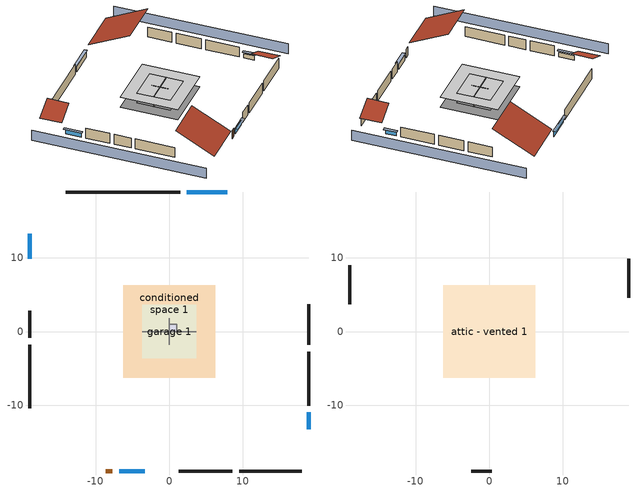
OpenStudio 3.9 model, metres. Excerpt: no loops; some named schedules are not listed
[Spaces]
garage 1
 floor foundation (Slab1 construction): -3.66,-3.66 -3.66,3.66 3.66,3.66 3.66,-3.66 z0
 wall outside (Wall1 construction): 18.94,-10.06 18.94,-2.75 z0:2.44
 wall outside (Wall2 construction): 1.26,-18.94 8.58,-18.94 z0:2.44
 wall outside (Wall12 construction): -18.94,2.79 -18.94,-0.87 z0:2.44
 wall to conditioned space 1 (Wall5 construction Reversed): 3.66,0 -3.66,0 z0:2.44
 wall to conditioned space 1 (Wall6 construction Reversed): 0,1.83 0,-1.83 z0:2.44
conditioned space 1
 floor foundation (Slab2 construction): -6.28,-6.28 -6.28,6.28 6.28,6.28 6.28,-6.28 z0
 wall outside (Wall3 construction): 1.47,18.94 -14.02,18.94 z0:2.44
 wall outside (Wall4 construction): 18.94,-1.82 18.94,3.67 z0:2.44
 wall outside (Wall7 construction): 9.5,-18.94 18.02,-18.94 z0:2.44
 wall outside (Wall8 construction): -18.94,-1.8 -18.94,-10.4 z0:2.44
 wall outside (AdiabaticWallConstruction): 7.86,18.94 2.4,18.94 z0:1.22; 18.94,-13.28 18.94,-10.99 z0:1.04; -6.78,-18.94 -3.34,-18.94 z0:1.16; -18.94,13.28 -18.94,9.9 z0:1.1
 wall outside (AdiabaticWallConstruction 1): -8.63,-18.94 -7.71,-18.94 z0:2.03
 window (WindowConstruction): 7.86,18.94 2.4,18.94 z0:1.22
 window (WindowConstruction 1): 18.94,-13.28 18.94,-10.99 z0:1.04
 window (WindowConstruction 2): -6.78,-18.94 -3.34,-18.94 z0:1.16
 window (WindowConstruction 3): -18.94,13.28 -18.94,9.9 z0:1.1
 door (Door): -8.63,-18.94 -7.71,-18.94 z0:2.03
furnace airloop ret air space
 floor adiabatic (AdiabaticConst): 0,0 0,1 1,1 1,0 z0
 wall adiabatic (AdiabaticConst): 0,1 0,0 1,0 1,1 0,1 z0:1
 ceiling adiabatic (AdiabaticConst): 1,0 1,1 0,1 0,0 z1
attic - vented 1
 floor to garage 1 (Floor1 construction): -3.66,-3.66 -3.66,3.66 3.66,3.66 3.66,-3.66 z2.44
 floor to conditioned space 1 (Floor2 construction Reversed): -6.28,-6.28 -6.28,6.28 6.28,6.28 6.28,-6.28 z2.44
 wall outside (Wall9 construction): 18.94,4.6 18.94,9.86 z0:2.44
 wall outside (Wall10 construction): -18.94,8.97 -18.94,3.72 z0:2.44
 wall outside (Wall11 construction): -2.41,-18.94 0.33,-18.94 z0:2.44
 roof outside (Roof1 construction): 8.79,18.94,2.44 8.79,9.86,6.98 18.94,9.86,6.98 18.94,18.94,2.44
 roof outside (Roof2 construction): 18.94,-14.21,2.44 14.71,-14.21,4.56 14.71,-18.94,4.56 18.94,-18.94,2.44
 roof outside (Roof3 construction): -18.94,14.21,2.44 -14.71,14.21,4.56 -14.71,18.94,4.56 -18.94,18.94,2.44
 roof outside (Roof4 construction): -9.55,-18.94,2.44 -9.55,-10.55,6.64 -18.94,-10.55,6.64 -18.94,-18.94,2.44
shading: -23.52,18.94 -23.52,-18.94 / 23.52,-18.94 23.52,18.94 z0:2.44; 2.09,18.94 8.16,18.94 8.16,19.55 2.09,19.55 z1.52; 18.94,-10.69 18.94,-13.58 19.55,-13.58 19.55,-10.69 z1.34; -3.04,-18.94 -7.09,-18.94 -7.09,-19.55 -3.04,-19.55 z1.46; -18.94,9.6 -18.94,13.58 -19.55,13.58 -19.55,9.6 z1.4
[Site]
Portland Intl Arpt_OR: Latitude {deg}=45.59; Longitude {deg}=-122.6; Time Zone {hr}=-8; Elevation {m}=33; Terrain=Suburbs; Keep Site Location Information=Yes
[Site:GroundTemperature:Shallow]
10.2558, 8.96328, 8.85977, 9.47314, 11.9355, 14.3863, 16.5111, 17.8571, 17.9714, 16.8767, 14.8061, 12.4304
[Site:WaterMainsTemperature]
Calculation Method=Schedule; Temperature Schedule=mains temperature schedule
[Building]
Building 1
[Material] Roughness=Rough
Name | Thickness {m} | Conductivity {W/m-K} | Density {kg/m3} | Specific Heat {J/kg-K} | Thermal Absorptance | Solar Absorptance | Visible Absorptance
asphalt or fiberglass shingles | 0.00635 | 0.162714 | 1121.4 | 1465.45 | 0.9 | 0.85 | 0.85
roof rigid ins | 0.00281632 | 0.029427 | 32.04 | 1214.23 | 0.9 | 0.7 | 0.7
osb sheathing 0.5 in. | 0.0127 | 0.115458 | 512.64 | 1214.23 | 0.9 | 0.6 | 0.6
wood siding | 0.0254 | 0.102417 | 544.68 | 1172.36 | 0.9 | 0.85 | 0.85
osb sheathing 0.5 in. 1 | 0.0127 | 0.115458 | 512.64 | 1214.23 | 0.9 | 0.7 | 0.7
wall stud and cavity | 0.1397 | 0.727959 | 139.0536 | 1170.24 | 0.9 | 0.6 | 0.6
wall stud and cavity 1 | 0.1397 | 0.550994 | 139.0536 | 1170.24 | 0.9 | 0.7 | 0.7
gypsum board | 0.0127 | 0.160291 | 801 | 837.4 | 0.9 | 0.6 | 0.6
osb sheathing 0.5 in. 2; osb sheathing 0.5 in. 3 | 0.0127 | 0.115458 | 512.64 | 1214.23
wall stud and cavity 2 | 0.1397 | 0.335416 | 139.0536 | 1170.24 | 0.9 | 0.7 | 0.7
ceiling stud and cavity | 0.1397 | 1.39189 | 65.682 | 1177.47 | 0.9 | 0.7 | 0.7
ceiling loosefill ins | 0.0846667 | 0.0480833 | 16.02 | 1046.75 | 0.9 | 0.7 | 0.7
ceiling stud and cavity 1 | 0.1397 | 0.0920385 | 65.682 | 1177.47 | 0.9 | 0.7 | 0.7
concrete 4.0 in. | 0.1016 | 1.803125 | 2242.8 | 837.4 | 0.9 | 0.7 | 0.7
floor covering | 0.0127 | 0.0450781 | 54.468 | 1339.84 | 0.9 | 0.9 | 0.9
wood siding 1; wood siding 2 | 0.0254 | 0.102417 | 544.68 | 1172.36
wall rigid ins | 0.512978 | 0.029427 | 32.04 | 1214.23 | 0.9 | 0.7 | 0.7
wall stud and cavity 3 | 0.0889 | 0.380278 | 52.3479 | 1209.89 | 0.9 | 0.7 | 0.7
door material | 0.04445 | 0.0612267 | 512.64 | 1214.23 | 0.9 | 0.7 | 0.7
wall stud and cavity 4 | 0.0889 | 0.391764 | 83.0341 | 1211.67 | 0.9 | 0.7 | 0.7
furniture material conditioned space 1; furniture material garage 1 | 0.1524 | 0.115458 | 640.8 | 1214.23 | 0.9 | 0.6 | 0.6
[Construction]
Roof1 construction; Roof2 construction; Roof3 construction; Roof4 construction: asphalt or fiberglass shingles, roof rigid ins, osb sheathing 0.5 in.
Wall1 construction; Wall2 construction: wood siding, osb sheathing 0.5 in. 1, wall stud and cavity
Wall3 construction; Wall4 construction: wood siding, osb sheathing 0.5 in. 1, wall stud and cavity 1, gypsum board
Wall5 construction Reversed: gypsum board, wall stud and cavity 2, osb sheathing 0.5 in. 2
Wall6 construction Reversed: gypsum board, wall stud and cavity 2, osb sheathing 0.5 in. 3
Wall7 construction; Wall8 construction: wood siding, osb sheathing 0.5 in. 3, wall stud and cavity 1, gypsum board
Wall9 construction; Wall10 construction; Wall11 construction; Wall12 construction: wood siding, osb sheathing 0.5 in. 3, wall stud and cavity
Floor1 construction: ceiling stud and cavity
Floor2 construction Reversed: gypsum board, ceiling stud and cavity 1, ceiling loosefill ins
Slab1 construction: concrete 4.0 in.
Slab2 construction: concrete 4.0 in., floor covering
WindowConstruction; WindowConstruction 1; WindowConstruction 2; WindowConstruction 3: WindowMaterial
AdiabaticWallConstruction: wood siding 1, wall rigid ins, wall stud and cavity 3, gypsum board
Door: door material
AdiabaticWallConstruction 1: wood siding 2, wall rigid ins, wall stud and cavity 3, gypsum board
PartitionWallConstruction: gypsum board, wall stud and cavity 4, gypsum board
furniture construction conditioned space 1: furniture material conditioned space 1
furniture construction garage 1: furniture material garage 1
AdiabaticConst: Adiabatic
[WindowMaterial:SimpleGlazingSystem]
WindowMaterial: U-Factor {W/m2-K}=4.76952; Solar Heat Gain Coefficient=0.63
[Material:NoMass]
Adiabatic: Roughness=Rough; Thermal Resistance {m2-K/W}=176.1
[ThermalZone] Multiplier=1; Use Ideal Air Loads=No
Name | Volume {m3} | Thermostat
conditioned space | 384.656 | conditioned space temperature setpoint
attic - vented | 228.873
garage | 130.484
furnace airloop ret air zone | 1
[Sizing:Zone] Zone Cooling Design Supply Air Temperature Input Method=SupplyAirTemperature; Zone Cooling Design Supply Air Temperature {C}=14; Zone Cooling Design Supply Air Temperature Difference {deltaC}=11.11; Zone Heating Design Supply Air Temperature Input Method=SupplyAirTemperature; Zone Heating Design Supply Air Temperature {C}=40; Zone Heating Design Supply Air Temperature Difference {deltaC}=11.11; Zone Cooling Design Supply Air Humidity Ratio {kg-H2O/kg-air}=0.0085; Zone Heating Design Supply Air Humidity Ratio {kg-H2O/kg-air}=0.008; Cooling Design Air Flow Method=DesignDay; Heating Design Air Flow Method=DesignDay; Account for Dedicated Outdoor Air System=No; Dedicated Outdoor Air System Control Strategy=NeutralSupplyAir; Dedicated Outdoor Air Low Setpoint Temperature for Design {C}=autosize; Dedicated Outdoor Air High Setpoint Temperature for Design {C}=autosize; Zone Load Sizing Method=Sensible Load Only No Latent Load; Zone Latent Cooling Design Supply Air Humidity Ratio Input Method=HumidityRatioDifference; Zone Cooling Design Supply Air Humidity Ratio Difference {kgWater/kgDryAir}=0.005; Zone Latent Heating Design Supply Air Humidity Ratio Input Method=HumidityRatioDifference; Zone Humidification Design Supply Air Humidity Ratio Difference {kgWater/kgDryAir}=0.005; Sizing Option=Coincident
attic - vented; garage; furnace airloop ret air zone
[Space]
Name | Thermal Zone | Volume {m3}
conditioned space 1 | conditioned space | 384.656
attic - vented 1 | attic - vented | 228.873
garage 1 | garage | 130.484
furnace airloop ret air space | furnace airloop ret air zone
[ThermostatSetpoint:DualSetpoint]
conditioned space temperature setpoint: Heating Setpoint Temperature Schedule=heating setpoint; Cooling Setpoint Temperature Schedule=cooling setpoint; Temperature Difference Between Cutout And Setpoint {deltaC}=0
[Foundation:Kiva] Wall Height Above Grade {m}=0.1016; Wall Depth Below Slab {m}=0.2032
Name | Initial Indoor Air Temperature {C}
Foundation Kiva 1 | 13.4258
Foundation Kiva 2 | 20
[Foundation:Kiva:Settings]
Soil Conductivity {W/m-K}=1.3848; Soil Density {kg/m3}=1842.3; Soil Specific Heat {J/kg-K}=418.7; Ground Solar Absorptivity=0.9; Ground Thermal Absorptivity=0.9; Ground Surface Roughness {m}=0.03; Far-Field Width {m}=40; Deep-Ground Boundary Condition=ZeroFlux; Deep-Ground Depth {m}=40; Minimum Cell Dimension {m}=0.2; Maximum Cell Growth Coefficient=3; Simulation Timestep=Timestep
[SurfaceProperty:ExposedFoundationPerimeter] Exposed Perimeter Calculation Method=TotalExposedPerimeter
Name | Total Exposed Perimeter {m}
Slab1 | 18.288
Slab2 | 45.72
[SurfaceProperty:IncidentSolarMultiplier] Incident Solar Multiplier=1; Incident Solar Multiplier Schedule=trans schedule winter=0.85 summer=0.7
Window1; Window2; Window3; Window4
[InternalMass:Definition] Design Level Calculation Method=SurfaceArea
Name | Construction | Surface Area {m2}
partition wall mass | PartitionWallConstruction | 157.749
furniture mass conditioned space 1 | furniture construction conditioned space 1 | 63.09974
furniture mass garage 1 | furniture construction garage 1 | 5.35122
[InternalMass] Multiplier=1
Name | Internal Mass Definition | Space or SpaceType
partition wall mass | partition wall mass | conditioned space 1
furniture mass conditioned space 1 | furniture mass conditioned space 1 | conditioned space 1
furniture mass garage 1 | furniture mass garage 1 | garage 1
[EnergyManagementSystem:Sensor]
Name | Output Variable or Output Meter Index Key | Output Variable or Output Meter
water_heater_amb_temp | garage | Zone Mean Air Temperature
water_heater_amb_rh | garage | Zone Air Relative Humidity
water_heater_T_set | water heater setpoint | Schedule Value
out_pb_s |  | Site Outdoor Air Barometric Pressure
out_wt_s |  | Site Outdoor Air Humidity Ratio
site_vw_s |  | Site Wind Speed
cool_season | cooling season schedule | Schedule Value
furnace_airloop_AH_MFR_s | Node 6 | System Node Mass Flow Rate
furnace_airloop_AH_VFR_s | Node 6 | System Node Current Density Volume Flow Rate
furnace_airloop_AH_Tout_s | Node 6 | System Node Temperature
furnace_airloop_AH_Wout_s | Node 6 | System Node Humidity Ratio
furnace_airloop_RA_T_s | Node 9 | System Node Temperature
furnace_airloop_Ra_W_s | Node 9 | System Node Humidity Ratio
furnace_airloop_0_DZ_T_s | attic - vented | Zone Air Temperature
furnace_airloop_0_DZ_W_s | attic - vented | Zone Mean Air Humidity Ratio
natural_vent_s | natural vent schedule | Schedule Value
htg_sp_s | heating setpoint | Schedule Value
clg_sp_s | cooling setpoint | Schedule Value
mech_vent_range_fan_0_sch_s | mech vent range fan 0 schedule | Schedule Value
mech_vent_bath_fan_0_sch_s | mech vent bath fan 0 schedule | Schedule Value
clothes_dryer_exhaust_0_sch_s | clothes_dryer | Schedule Value
htg_load_cond |  | Heating:EnergyTransfer:Zone:CONDITIONED SPACE
clg_load_cond |  | Cooling:EnergyTransfer:Zone:CONDITIONED SPACE
htg_load_duct |  | Heating:EnergyTransfer:Zone:FURNACE AIRLOOP RET AIR ZONE
clg_load_duct |  | Cooling:EnergyTransfer:Zone:FURNACE AIRLOOP RET AIR ZONE
s_conv | Floor2 | Surface Inside Face Convection Heat Gain Energy
s_ig | Floor2 | Surface Inside Face Internal Gains Radiation Heat Gain Energy
s_sol | Floor2 | Surface Inside Face Solar Radiation Heat Gain Energy
s_lgt | Floor2 | Surface Inside Face Lights Radiation Heat Gain Energy
s_surf | Floor2 | Surface Inside Face Net Surface Thermal Radiation Heat Gain Energy
s_conv_1 | Slab2 | Surface Inside Face Convection Heat Gain Energy
s_ig_1 | Slab2 | Surface Inside Face Internal Gains Radiation Heat Gain Energy
s_sol_1 | Slab2 | Surface Inside Face Solar Radiation Heat Gain Energy
s_lgt_1 | Slab2 | Surface Inside Face Lights Radiation Heat Gain Energy
s_surf_1 | Slab2 | Surface Inside Face Net Surface Thermal Radiation Heat Gain Energy
ss_sol | Door1 | Surface Inside Face Solar Radiation Heat Gain Energy
ss_lgt | Door1 | Surface Inside Face Lights Radiation Heat Gain Energy
ss_conv | Door1 | Surface Inside Face Convection Heat Gain Energy
ss_ig | Door1 | Surface Inside Face Internal Gains Radiation Heat Gain Energy
ss_surf | Door1 | Surface Inside Face Net Surface Thermal Radiation Heat Gain Energy
ss_conv_1 | Window1 | Surface Inside Face Convection Heat Gain Energy
ss_ig_1 | Window1 | Surface Inside Face Internal Gains Radiation Heat Gain Energy
ss_surf_1 | Window1 | Surface Inside Face Net Surface Thermal Radiation Heat Gain Energy
ss_trans_in | Window1 | Surface Window Transmitted Solar Radiation Rate
ss_back_out | Window1 | Surface Window Shortwave from Zone Back Out Window Heat Transfer Rate
ss_trans_out | Window1 | Surface Inside Face Initial Transmitted Diffuse Transmitted Out Window Solar Radiation Rate
ss_conv_2 | Window2 | Surface Inside Face Convection Heat Gain Energy
ss_ig_2 | Window2 | Surface Inside Face Internal Gains Radiation Heat Gain Energy
ss_surf_2 | Window2 | Surface Inside Face Net Surface Thermal Radiation Heat Gain Energy
ss_trans_in_1 | Window2 | Surface Window Transmitted Solar Radiation Rate
ss_back_out_1 | Window2 | Surface Window Shortwave from Zone Back Out Window Heat Transfer Rate
ss_trans_out_1 | Window2 | Surface Inside Face Initial Transmitted Diffuse Transmitted Out Window Solar Radiation Rate
ss_conv_3 | Window3 | Surface Inside Face Convection Heat Gain Energy
ss_ig_3 | Window3 | Surface Inside Face Internal Gains Radiation Heat Gain Energy
ss_surf_3 | Window3 | Surface Inside Face Net Surface Thermal Radiation Heat Gain Energy
ss_trans_in_2 | Window3 | Surface Window Transmitted Solar Radiation Rate
ss_back_out_2 | Window3 | Surface Window Shortwave from Zone Back Out Window Heat Transfer Rate
ss_trans_out_2 | Window3 | Surface Inside Face Initial Transmitted Diffuse Transmitted Out Window Solar Radiation Rate
ss_conv_4 | Window4 | Surface Inside Face Convection Heat Gain Energy
ss_ig_4 | Window4 | Surface Inside Face Internal Gains Radiation Heat Gain Energy
ss_surf_4 | Window4 | Surface Inside Face Net Surface Thermal Radiation Heat Gain Energy
ss_trans_in_3 | Window4 | Surface Window Transmitted Solar Radiation Rate
ss_back_out_3 | Window4 | Surface Window Shortwave from Zone Back Out Window Heat Transfer Rate
ss_trans_out_3 | Window4 | Surface Inside Face Initial Transmitted Diffuse Transmitted Out Window Solar Radiation Rate
s_conv_2 | Wall3 | Surface Inside Face Convection Heat Gain Energy
s_ig_2 | Wall3 | Surface Inside Face Internal Gains Radiation Heat Gain Energy
s_sol_2 | Wall3 | Surface Inside Face Solar Radiation Heat Gain Energy
s_lgt_2 | Wall3 | Surface Inside Face Lights Radiation Heat Gain Energy
s_surf_2 | Wall3 | Surface Inside Face Net Surface Thermal Radiation Heat Gain Energy
s_conv_3 | Wall4 | Surface Inside Face Convection Heat Gain Energy
s_ig_3 | Wall4 | Surface Inside Face Internal Gains Radiation Heat Gain Energy
s_sol_3 | Wall4 | Surface Inside Face Solar Radiation Heat Gain Energy
s_lgt_3 | Wall4 | Surface Inside Face Lights Radiation Heat Gain Energy
s_surf_3 | Wall4 | Surface Inside Face Net Surface Thermal Radiation Heat Gain Energy
s_conv_4 | Wall5 | Surface Inside Face Convection Heat Gain Energy
s_ig_4 | Wall5 | Surface Inside Face Internal Gains Radiation Heat Gain Energy
s_sol_4 | Wall5 | Surface Inside Face Solar Radiation Heat Gain Energy
s_lgt_4 | Wall5 | Surface Inside Face Lights Radiation Heat Gain Energy
s_surf_4 | Wall5 | Surface Inside Face Net Surface Thermal Radiation Heat Gain Energy
s_conv_5 | Wall6 | Surface Inside Face Convection Heat Gain Energy
s_ig_5 | Wall6 | Surface Inside Face Internal Gains Radiation Heat Gain Energy
s_sol_5 | Wall6 | Surface Inside Face Solar Radiation Heat Gain Energy
s_lgt_5 | Wall6 | Surface Inside Face Lights Radiation Heat Gain Energy
s_surf_5 | Wall6 | Surface Inside Face Net Surface Thermal Radiation Heat Gain Energy
s_conv_6 | Wall7 | Surface Inside Face Convection Heat Gain Energy
s_ig_6 | Wall7 | Surface Inside Face Internal Gains Radiation Heat Gain Energy
s_sol_6 | Wall7 | Surface Inside Face Solar Radiation Heat Gain Energy
s_lgt_6 | Wall7 | Surface Inside Face Lights Radiation Heat Gain Energy
s_surf_6 | Wall7 | Surface Inside Face Net Surface Thermal Radiation Heat Gain Energy
s_conv_7 | Wall8 | Surface Inside Face Convection Heat Gain Energy
s_ig_7 | Wall8 | Surface Inside Face Internal Gains Radiation Heat Gain Energy
s_sol_7 | Wall8 | Surface Inside Face Solar Radiation Heat Gain Energy
s_lgt_7 | Wall8 | Surface Inside Face Lights Radiation Heat Gain Energy
s_surf_7 | Wall8 | Surface Inside Face Net Surface Thermal Radiation Heat Gain Energy
im_conv | furniture mass conditioned space 1 | Surface Inside Face Convection Heat Gain Energy
im_ig | furniture mass conditioned space 1 | Surface Inside Face Internal Gains Radiation Heat Gain Energy
im_sol | furniture mass conditioned space 1 | Surface Inside Face Solar Radiation Heat Gain Energy
im_lgt | furniture mass conditioned space 1 | Surface Inside Face Lights Radiation Heat Gain Energy
im_surf | furniture mass conditioned space 1 | Surface Inside Face Net Surface Thermal Radiation Heat Gain Energy
im_conv_1 | partition wall mass | Surface Inside Face Convection Heat Gain Energy
im_ig_1 | partition wall mass | Surface Inside Face Internal Gains Radiation Heat Gain Energy
im_sol_1 | partition wall mass | Surface Inside Face Solar Radiation Heat Gain Energy
im_lgt_1 | partition wall mass | Surface Inside Face Lights Radiation Heat Gain Energy
im_surf_1 | partition wall mass | Surface Inside Face Net Surface Thermal Radiation Heat Gain Energy
airflow_gain | infil flow | Infiltration Sensible Heat Gain Energy
airflow_loss | infil flow | Infiltration Sensible Heat Loss Energy
airflow_gain_1 | natural vent flow | Infiltration Sensible Heat Gain Energy
airflow_loss_1 | natural vent flow | Infiltration Sensible Heat Loss Energy
airflow_gain_2 | whole house fan flow | Infiltration Sensible Heat Gain Energy
airflow_loss_2 | whole house fan flow | Infiltration Sensible Heat Loss Energy
mv_conv | mech vent bath fan 0 | Electric Equipment Convective Heating Energy
mv_rad | mech vent bath fan 0 | Electric Equipment Radiant Heating Energy
mv_conv_1 | mech vent house fan | Electric Equipment Convective Heating Energy
mv_rad_1 | mech vent house fan | Electric Equipment Radiant Heating Energy
mv_conv_2 | mech vent house fan cfis | Electric Equipment Convective Heating Energy
mv_rad_2 | mech vent house fan cfis | Electric Equipment Radiant Heating Energy
mv_conv_3 | mech vent range fan 0 | Electric Equipment Convective Heating Energy
mv_rad_3 | mech vent range fan 0 | Electric Equipment Radiant Heating Energy
[OtherEquipment:Definition] Design Level Calculation Method=EquipmentLevel
Name | Design Level {W} | Fraction Latent | Fraction Radiant | Fraction Lost
water heater sens; furnace airloop_0 SupSensLkToCond; furnace airloop_0 SupCondToLv; furnace airloop_0 RetCondToRP; furnace airloop_0 RetSensLkToRP; furnace airloop_0 SupCondToDZ; furnace airloop_0 RetCondToDZ; furnace airloop_0 SupSensLkToDZ; mech vent house fan sensible load | 0 | 0 | 0 | 0
water heater lat; furnace airloop_0 SupLatLkToCond; furnace airloop_0 RetLatLkToRP; furnace airloop_0 SupLatLkToDZ; mech vent house fan latent load | 0 | 1 | 0 | 0
water heater energy adjustment1 | 0.01 | 0 | 0 | 1
clothes dryer 2 | 0 | 0.015 | 0.081 | 0.85
cooking range 2 | 0 | 0.08 | 0.432 | 0.2
general water use sensible | -79.8895 | 0 | 0.6 | 0
general water use latent | 81.0615 | 1 | 0 | 0
[OtherEquipment]
Name | Other Equipment Definition | Space or SpaceType | Schedule | Fuel Type
water heater sens | water heater sens | garage 1 | Always On Discrete
water heater lat | water heater lat | garage 1 | Always On Discrete
water heater energy adjustment1 | water heater energy adjustment1 | garage 1 | Always On Discrete | Electricity
clothes dryer 1 | clothes dryer 2 | conditioned space 1 | clothes_dryer | Electricity
cooking range 1 | cooking range 2 | conditioned space 1 | cooking_range | Electricity
general water use sensible | general water use sensible | conditioned space 1 | general water use schedule
general water use latent | general water use latent | conditioned space 1 | general water use schedule
furnace airloop_0 SupSensLkToCond | furnace airloop_0 SupSensLkToCond | conditioned space 1 | Always On Discrete
furnace airloop_0 SupLatLkToCond | furnace airloop_0 SupLatLkToCond | conditioned space 1 | Always On Discrete
furnace airloop_0 SupCondToLv | furnace airloop_0 SupCondToLv | conditioned space 1 | Always On Discrete
furnace airloop_0 RetCondToRP | furnace airloop_0 RetCondToRP | furnace airloop ret air space | Always On Discrete
furnace airloop_0 RetSensLkToRP | furnace airloop_0 RetSensLkToRP | furnace airloop ret air space | Always On Discrete
furnace airloop_0 RetLatLkToRP | furnace airloop_0 RetLatLkToRP | furnace airloop ret air space | Always On Discrete
furnace airloop_0 SupCondToDZ | furnace airloop_0 SupCondToDZ | attic - vented 1 | Always On Discrete
furnace airloop_0 RetCondToDZ | furnace airloop_0 RetCondToDZ | attic - vented 1 | Always On Discrete
furnace airloop_0 SupSensLkToDZ | furnace airloop_0 SupSensLkToDZ | attic - vented 1 | Always On Discrete
furnace airloop_0 SupLatLkToDZ | furnace airloop_0 SupLatLkToDZ | attic - vented 1 | Always On Discrete
mech vent house fan sensible load | mech vent house fan sensible load | conditioned space 1 | Always On Discrete
mech vent house fan latent load | mech vent house fan latent load | conditioned space 1 | Always On Discrete
[ElectricEquipment:Definition] Design Level Calculation Method=EquipmentLevel
Name | Design Level {W} | Fraction Latent | Fraction Radiant | Fraction Lost
clothes washer | 477.367 | 0.03 | 0.162 | 0.7
clothes dryer | 2688.56 | 0.015 | 0.081 | 0.85
dishwasher | 313.03 | 0.3 | 0.18 | 0.4
fridge | 136.524 | 0 | 0.6 | 0
cooking range | 1150.81 | 0.08 | 0.432 | 0.2
misc tv | 1010.12 | 0 | 0.6 | 0
misc plug loads | 806.842 | 0.021 | 0.558 | 0.049
whole house fan; mech vent house fan | 0 | 0 | 0 | 1
mech vent house fan cfis | 0 | 0 | 0 | 0
mech vent range fan 0; mech vent bath fan 0 | 30 | 0 | 0 | 1
[ElectricEquipment] Space or SpaceType=conditioned space 1
Name | Electric Equipment Definition | Schedule
clothes washer | clothes washer | clothes_washer
clothes dryer | clothes dryer | clothes_dryer
dishwasher | dishwasher | dishwasher
fridge | fridge | fridge schedule
cooking range | cooking range | cooking_range
misc tv | misc tv | plug_loads_tv
misc plug loads | misc plug loads | plug_loads_other
whole house fan | whole house fan | Always On Discrete
mech vent house fan | mech vent house fan | mech vent house fan schedule
mech vent house fan cfis | mech vent house fan cfis | mech vent house fan cfis schedule
mech vent range fan 0 | mech vent range fan 0 | mech vent range fan 0 schedule
mech vent bath fan 0 | mech vent bath fan 0 | mech vent bath fan 0 schedule
[WaterUse:Equipment:Definition]
Name | Peak Flow Rate {m3/s}
clothes washer | 2.18198e-06
dishwasher | 4.95854e-06
[Lights:Definition] Design Level Calculation Method=LightingLevel; Fraction Radiant=0.6; Fraction Visible=0.2; Return Air Fraction=0
Name | Lighting Level {W}
interior lighting | 300.366
garage lighting | 12.0641
[Lights] Fraction Replaceable=1
Name | Lights Definition | Space or SpaceType | Schedule
interior lighting | interior lighting | conditioned space 1 | lighting_interior
garage lighting | garage lighting | garage 1 | lighting_garage
[Exterior:Lights:Definition]
exterior lighting: Design Level {W}=10.6381
[Exterior:Lights]
exterior lighting: Exterior Lights Definition=exterior lighting; Schedule=exterior lighting schedule
[People:Definition]
occupants: Number of People Calculation Method=People; Number of People {people}=4; Fraction Radiant=0.314171; Sensible Heat Fraction=0.56303; Carbon Dioxide Generation Rate {m3/s-W}=0; Enable ASHRAE 55 Comfort Warnings=No; Mean Radiant Temperature Calculation Type=EnclosureAveraged
[People]
occupants: People Definition=occupants; Space or SpaceType=conditioned space 1; Number of People Schedule=occupants; Activity Level Schedule=occupants activity schedule; Multiplier=1
[ZoneMixing] Schedule=Always On Continuous; Design Flow Rate Calculation Method=Flow/Zone; Design Flow Rate {m3/s}=0
Name | Zone or Space | Source Zone or Space
furnace airloop_0 ZoneMixDZToCond mix | conditioned space | attic - vented
furnace airloop_0 ZoneMixCondToDZ mix; whole house fan mix | attic - vented | conditioned space
[SpaceInfiltration:DesignFlowRate] Schedule=Always On Discrete; Design Flow Rate Calculation Method=Flow/Space; Design Flow Rate {m3/s}=0
Name | Space or SpaceType
natural vent flow; whole house fan flow; infil flow | conditioned space 1
attic_vented 1 duct leakage imbalance infil flow | attic - vented 1
[SpaceInfiltration:EffectiveLeakageArea] Schedule=Always On Discrete
Name | Space or SpaceType | Effective Air Leakage Area {cm2} | Stack Coefficient | Wind Coefficient
infil garage 1 | garage 1 | 543.674 | 0.000129147 | 4.38083e-05
infil attic - vented 1 | attic - vented 1 | 7041.35 | 0.000226005 | 3.73274e-05
